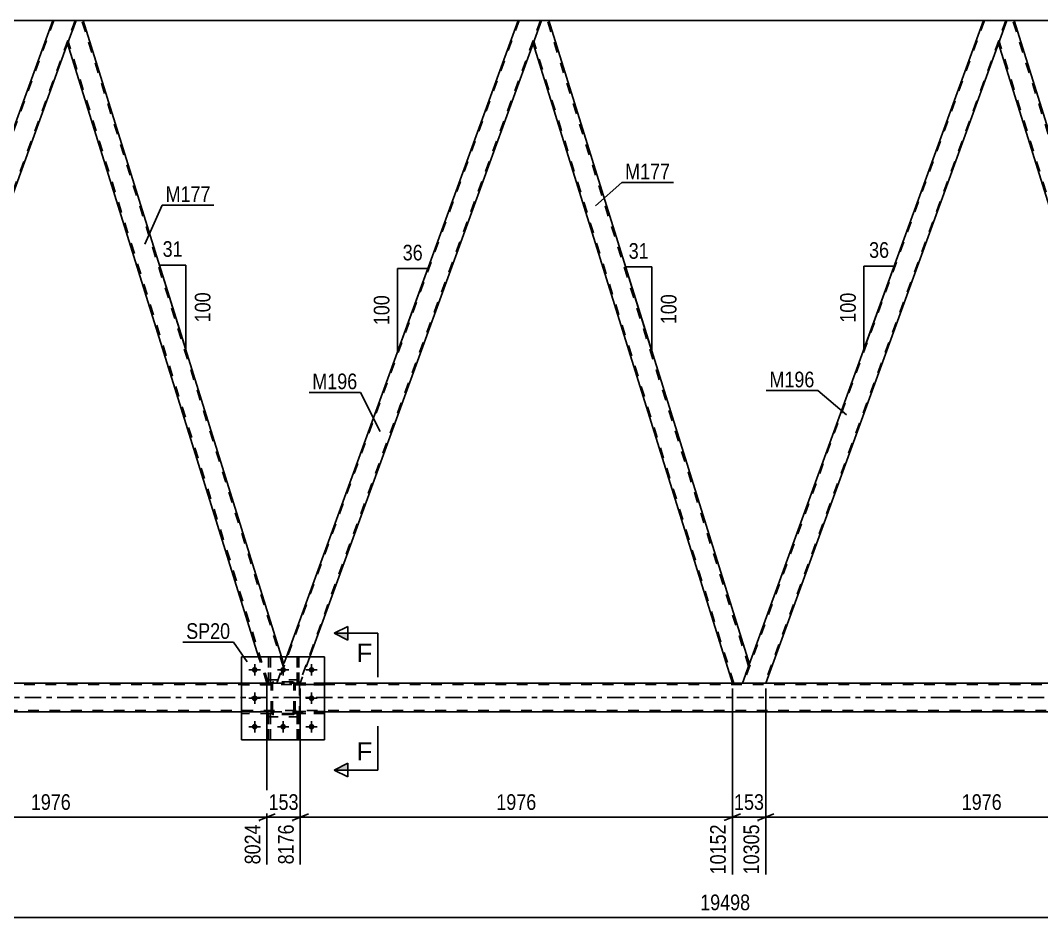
# Model space of a CAD drawing. Header units: millimetres. Extents: x 0 to 841, y 0 to 594.
# Drawn here: x 295.9 to 482.6, y 289.9 to 454 of the extents above; entities that cross this region are included whole.
import ezdxf

# ---------------------------------------------------------------- set-up
doc = ezdxf.new("R2010")
doc.units = ezdxf.units.MM
doc.linetypes.add('DXK_LINE_DOT2', pattern=[3.9198, 1.9599, -1.9599])
doc.linetypes.add('DXK_LINE_DOT3', pattern=[5.9187, 2.979, -0.9799, 0.9799, -0.9799])
doc.styles.add('Arial', font='ARIAL.TTF', dxfattribs={"height": 0.2})
doc.styles.add('Arial Narrow', font='ARIALN.TTF', dxfattribs={"height": 0.2})

# ---------------------------------------------------------------- blocks, each defined once
blk = doc.blocks.new('Part-814521562-3712 - 3269')
at = {"color": 2, "linetype": 'Continuous'}
for p, q in [((351.51, 337.59), (336.31, 337.59)), ((336.31, 337.59), (336.31, 322.39)), ((351.51, 337.59), (351.51, 322.39)), ((351.51, 322.39), (336.31, 322.39))]:
    blk.add_line(p, q, dxfattribs=at)
blk = doc.blocks.new('Part-814521562-3485 - 3269')
at = {"color": 7, "linetype": 'DXK_LINE_DOT2'}
for p, q in [((346.11, 332.43), (346.11, 332.75)), ((346.11, 332.75), (351.51, 332.75)), ((346.71, 332.43), (346.71, 332.75)), ((351.51, 332.75), (351.51, 332.43)), ((351.51, 332.43), (346.11, 332.43))]:
    blk.add_line(p, q, dxfattribs=at)
blk = doc.blocks.new('Part-814521562-3488 - 3269')
at = {"color": 7, "linetype": 'DXK_LINE_DOT2'}
for p, q in [((341.58, 327.23), (341.26, 327.23)), ((341.26, 327.23), (341.26, 322.39)), ((341.58, 322.39), (341.58, 327.23)), ((341.26, 326.63), (341.58, 326.63)), ((341.26, 322.39), (341.58, 322.39))]:
    blk.add_line(p, q, dxfattribs=at)
blk = doc.blocks.new('Part-814521562-3499 - 3269')
at = {"color": 7, "linetype": 'DXK_LINE_DOT2'}
for p, q in [((346.46, 332.75), (346.46, 337.59)), ((346.46, 337.59), (346.78, 337.59)), ((346.78, 337.59), (346.78, 332.75)), ((346.46, 333.35), (346.78, 333.35)), ((346.78, 332.75), (346.46, 332.75))]:
    blk.add_line(p, q, dxfattribs=at)
blk = doc.blocks.new('Part-814521562-3505 - 3269')
at = {"color": 7, "linetype": 'DXK_LINE_DOT2'}
for p, q in [((351.51, 332.75), (346.11, 332.75)), ((346.11, 332.75), (346.11, 332.43)), ((346.71, 332.43), (346.71, 332.75)), ((351.51, 332.43), (351.51, 332.75)), ((346.11, 332.43), (351.51, 332.43))]:
    blk.add_line(p, q, dxfattribs=at)
blk = doc.blocks.new('Part-814521562-3508 - 3269')
at = {"color": 7, "linetype": 'DXK_LINE_DOT2'}
for p, q in [((351.51, 327.55), (346.11, 327.55)), ((346.11, 327.55), (346.11, 327.23)), ((346.11, 327.23), (351.51, 327.23)), ((346.71, 327.23), (346.71, 327.55)), ((351.51, 327.23), (351.51, 327.55))]:
    blk.add_line(p, q, dxfattribs=at)
blk = doc.blocks.new('Part-814521562-3513 - 3269')
at = {"color": 7, "linetype": 'DXK_LINE_DOT2'}
for p, q in [((341.26, 332.75), (341.26, 337.59)), ((341.26, 337.59), (341.58, 337.59)), ((341.58, 337.59), (341.58, 332.75)), ((341.26, 333.35), (341.58, 333.35)), ((341.58, 332.75), (341.26, 332.75))]:
    blk.add_line(p, q, dxfattribs=at)
blk = doc.blocks.new('Part-814521562-3521 - 3269')
at = {"color": 7, "linetype": 'DXK_LINE_DOT2'}
for p, q in [((346.11, 327.23), (346.11, 327.55)), ((346.11, 327.55), (351.51, 327.55)), ((351.51, 327.23), (346.11, 327.23)), ((346.71, 327.23), (346.71, 327.55)), ((351.51, 327.55), (351.51, 327.23))]:
    blk.add_line(p, q, dxfattribs=at)
blk = doc.blocks.new('Part-814521562-3524 - 3269')
at = {"color": 7, "linetype": 'DXK_LINE_DOT2'}
for p, q in [((341.71, 332.75), (336.31, 332.75)), ((336.31, 332.43), (336.31, 332.75)), ((341.11, 332.43), (341.11, 332.75)), ((341.71, 332.75), (341.71, 332.43)), ((341.71, 332.43), (336.31, 332.43))]:
    blk.add_line(p, q, dxfattribs=at)
blk = doc.blocks.new('Part-814521562-3532 - 3269')
at = {"color": 7, "linetype": 'DXK_LINE_DOT2'}
for p, q in [((346.91, 333.39), (340.91, 333.39)), ((340.91, 326.59), (340.91, 333.39)), ((346.91, 326.59), (346.91, 333.39)), ((346.91, 326.59), (340.91, 326.59))]:
    blk.add_line(p, q, dxfattribs=at)
blk = doc.blocks.new('Part-814521562-3565 - 3269')
at = {"color": 7, "linetype": 'DXK_LINE_DOT2'}
for p, q in [((341.71, 327.55), (336.31, 327.55)), ((336.31, 327.23), (336.31, 327.55)), ((341.71, 327.23), (336.31, 327.23)), ((341.11, 327.23), (341.11, 327.55)), ((341.71, 327.55), (341.71, 327.23))]:
    blk.add_line(p, q, dxfattribs=at)
blk = doc.blocks.new('Part-814521562-3568 - 3269')
at = {"color": 7, "linetype": 'DXK_LINE_DOT2'}
for p, q in [((346.46, 337.59), (346.46, 332.75)), ((346.78, 337.59), (346.46, 337.59)), ((346.78, 332.75), (346.78, 337.59)), ((346.46, 333.35), (346.78, 333.35)), ((346.46, 332.75), (346.78, 332.75))]:
    blk.add_line(p, q, dxfattribs=at)
blk = doc.blocks.new('Part-814521562-3571 - 3269')
at = {"color": 7, "linetype": 'DXK_LINE_DOT2'}
for p, q in [((341.26, 337.59), (341.26, 332.75)), ((341.58, 337.59), (341.26, 337.59)), ((341.58, 332.75), (341.58, 337.59)), ((341.26, 333.35), (341.58, 333.35)), ((341.26, 332.75), (341.58, 332.75))]:
    blk.add_line(p, q, dxfattribs=at)
blk = doc.blocks.new('Part-814521562-3623 - 3269')
at = {"color": 7, "linetype": 'DXK_LINE_DOT2'}
for p, q in [((346.78, 327.23), (346.46, 327.23)), ((346.46, 327.23), (346.46, 322.39)), ((346.78, 322.39), (346.78, 327.23)), ((346.46, 326.63), (346.78, 326.63)), ((346.46, 322.39), (346.78, 322.39))]:
    blk.add_line(p, q, dxfattribs=at)
blk = doc.blocks.new('Part-814521562-3631 - 3269')
at = {"color": 7, "linetype": 'DXK_LINE_DOT2'}
for p, q in [((472.22, 453.99), (428.09, 332.77)), ((476.13, 453.99), (432.01, 332.77)), ((476.3, 453.99), (474.77, 449.78)), ((429.17, 336.19), (427.92, 332.77)), ((432.18, 332.77), (427.92, 332.77))]:
    blk.add_line(p, q, dxfattribs=at)
at = {"color": 2, "linetype": 'Continuous'}
for p, q in [((472.04, 453.99), (429.17, 336.19)), ((476.3, 453.99), (472.04, 453.99)), ((474.77, 449.78), (432.18, 332.77))]:
    blk.add_line(p, q, dxfattribs=at)
blk = doc.blocks.new('Part-814521562-3636 - 3269')
at = {"color": 2, "linetype": 'Continuous'}
for p, q in [((476.3, 453.99), (474.77, 449.78)), ((477.62, 453.99), (476.3, 453.99)), ((514.32, 336.24), (477.62, 453.99)), ((511.21, 332.77), (474.75, 449.74)), ((513.06, 332.77), (514.15, 335.78)), ((514.3, 336.18), (514.15, 335.78)), ((514.3, 336.19), (514.3, 336.18))]:
    blk.add_line(p, q, dxfattribs=at)
at = {"color": 7, "linetype": 'DXK_LINE_DOT2'}
for p, q in [((514.19, 335.86), (477.37, 453.99)), ((474.77, 449.78), (474.75, 449.74)), ((511.47, 332.77), (474.89, 450.11)), ((514.32, 336.24), (514.3, 336.19)), ((514.15, 335.78), (514.24, 336.02)), ((513.06, 332.77), (511.21, 332.77))]:
    blk.add_line(p, q, dxfattribs=at)
blk = doc.blocks.new('Bolt-814521562-3637 - 3269')
at = {"color": 1, "linetype": 'Continuous'}
for p, q in [((338.71, 336.23), (338.71, 335.54)), ((343.91, 336.23), (343.91, 335.54)), ((349.11, 336.23), (349.11, 335.54)), ((337.67, 335.19), (338.36, 335.19)), ((338.71, 334.15), (338.71, 334.84)), ((339.75, 335.19), (339.05, 335.19)), ((342.87, 335.19), (343.56, 335.19)), ((343.91, 334.15), (343.91, 334.84)), ((344.95, 335.19), (344.25, 335.19)), ((348.07, 335.19), (348.76, 335.19)), ((349.11, 334.15), (349.11, 334.84)), ((350.15, 335.19), (349.45, 335.19)), ((338.71, 331.03), (338.71, 330.34)), ((349.11, 331.03), (349.11, 330.34)), ((337.67, 329.99), (338.36, 329.99)), ((338.71, 328.95), (338.71, 329.64)), ((339.75, 329.99), (339.05, 329.99)), ((348.07, 329.99), (348.76, 329.99)), ((349.11, 328.95), (349.11, 329.64)), ((350.15, 329.99), (349.45, 329.99)), ((338.71, 325.83), (338.71, 325.14)), ((343.91, 325.83), (343.91, 325.14)), ((349.11, 325.83), (349.11, 325.14)), ((337.67, 324.79), (338.36, 324.79)), ((338.71, 323.75), (338.71, 324.44)), ((339.75, 324.79), (339.05, 324.79)), ((342.87, 324.79), (343.56, 324.79)), ((343.91, 323.75), (343.91, 324.44)), ((344.95, 324.79), (344.25, 324.79)), ((348.07, 324.79), (348.76, 324.79)), ((349.11, 323.75), (349.11, 324.44)), ((350.15, 324.79), (349.45, 324.79))]:
    blk.add_line(p, q, dxfattribs=at)
blk = doc.blocks.new('Bolt-814521562-3648 - 3269')
at = {"linetype": 'Continuous'}
for points in [[(339.23, 335.19, -1), (338.19, 335.19, -1)], [(344.43, 335.19, -1), (343.39, 335.19, -1)], [(349.63, 335.19, -1), (348.59, 335.19, -1)], [(339.23, 329.99, -1), (338.19, 329.99, -1)], [(349.63, 329.99, -1), (348.59, 329.99, -1)], [(339.23, 324.79, -1), (338.19, 324.79, -1)], [(344.43, 324.79, -1), (343.39, 324.79, -1)], [(349.63, 324.79, -1), (348.59, 324.79, -1)]]:
    blk.add_hatch(color=1, dxfattribs=at).paths.add_polyline_path(points)
at = {"color": 1, "linetype": 'Continuous'}
for p, q in [((338.71, 336.23), (338.71, 334.15)), ((343.91, 336.23), (343.91, 334.15)), ((349.11, 336.23), (349.11, 334.15)), ((339.75, 335.19), (337.67, 335.19)), ((344.95, 335.19), (342.87, 335.19)), ((350.15, 335.19), (348.07, 335.19)), ((338.71, 331.03), (338.71, 328.95)), ((349.11, 331.03), (349.11, 328.95)), ((339.75, 329.99), (337.67, 329.99)), ((350.15, 329.99), (348.07, 329.99)), ((338.71, 325.83), (338.71, 323.75)), ((343.91, 325.83), (343.91, 323.75)), ((349.11, 325.83), (349.11, 323.75)), ((339.75, 324.79), (337.67, 324.79)), ((344.95, 324.79), (342.87, 324.79)), ((350.15, 324.79), (348.07, 324.79))]:
    blk.add_line(p, q, dxfattribs=at)
blk = doc.blocks.new('Part-814521562-3675 - 3269')
at = {"color": 2, "linetype": 'Continuous'}
for p, q in [((301.78, 453.99), (222.22, 453.99)), ((386.91, 453.99), (307.35, 453.99)), ((472.04, 453.99), (392.49, 453.99)), ((557.18, 453.99), (477.62, 453.99))]:
    blk.add_line(p, q, dxfattribs=at)
at = {"color": 7, "linetype": 'DXK_LINE_DOT2'}
for p, q in [((307.35, 453.99), (301.78, 453.99)), ((392.49, 453.99), (386.91, 453.99)), ((477.62, 453.99), (472.04, 453.99))]:
    blk.add_line(p, q, dxfattribs=at)
blk = doc.blocks.new('Part-814521562-3680 - 3269')
at = {"color": 2, "linetype": 'Continuous'}
for p, q in [((306.03, 453.99), (304.5, 449.78)), ((306.03, 453.99), (307.35, 453.99)), ((343.63, 337.59), (307.35, 453.99)), ((339.44, 337.59), (304.49, 449.74))]:
    blk.add_line(p, q, dxfattribs=at)
at = {"color": 7, "linetype": 'DXK_LINE_DOT2'}
for p, q in [((343.92, 335.86), (307.1, 453.99)), ((304.5, 449.78), (304.49, 449.74)), ((341.2, 332.77), (304.62, 450.11)), ((340.95, 332.77), (339.44, 337.59)), ((342.79, 332.77), (344.05, 336.24)), ((344.05, 336.24), (343.63, 337.59)), ((340.95, 332.77), (342.79, 332.77))]:
    blk.add_line(p, q, dxfattribs=at)
blk = doc.blocks.new('Part-814521562-3685 - 3269')
at = {"color": 7, "linetype": 'DXK_LINE_DOT2'}
for p, q in [((301.95, 453.99), (257.83, 332.77)), ((305.86, 453.99), (261.74, 332.77)), ((306.03, 453.99), (304.5, 449.78)), ((258.9, 336.19), (257.66, 332.77)), ((261.91, 332.77), (257.66, 332.77))]:
    blk.add_line(p, q, dxfattribs=at)
at = {"color": 2, "linetype": 'Continuous'}
for p, q in [((301.78, 453.99), (258.9, 336.19)), ((306.03, 453.99), (301.78, 453.99)), ((304.5, 449.78), (261.91, 332.77))]:
    blk.add_line(p, q, dxfattribs=at)
blk = doc.blocks.new('Part-814521562-3693 - 3269')
at = {"color": 7, "linetype": 'DXK_LINE_DOT2'}
for p, q in [((346.46, 322.39), (346.46, 327.23)), ((346.46, 327.23), (346.78, 327.23)), ((346.78, 327.23), (346.78, 322.39)), ((346.46, 326.63), (346.78, 326.63)), ((346.78, 322.39), (346.46, 322.39))]:
    blk.add_line(p, q, dxfattribs=at)
blk = doc.blocks.new('Part-814521562-3694 - 3269')
at = {"color": 7, "linetype": 'DXK_LINE_DOT2'}
for p, q in [((341.26, 322.39), (341.26, 327.23)), ((341.26, 327.23), (341.58, 327.23)), ((341.58, 327.23), (341.58, 322.39)), ((341.26, 326.63), (341.58, 326.63)), ((341.58, 322.39), (341.26, 322.39))]:
    blk.add_line(p, q, dxfattribs=at)
blk = doc.blocks.new('Part-814521562-3701 - 3269')
at = {"color": 7, "linetype": 'DXK_LINE_DOT2'}
for p, q in [((341.71, 332.75), (336.31, 332.75)), ((336.31, 332.75), (336.31, 332.43)), ((341.11, 332.43), (341.11, 332.75)), ((341.71, 332.43), (341.71, 332.75)), ((341.71, 332.43), (336.31, 332.43))]:
    blk.add_line(p, q, dxfattribs=at)
blk = doc.blocks.new('Part-814521562-3702 - 3269')
at = {"color": 7, "linetype": 'DXK_LINE_DOT2'}
for p, q in [((341.71, 327.55), (336.31, 327.55)), ((336.31, 327.55), (336.31, 327.23)), ((341.71, 327.23), (336.31, 327.23)), ((341.11, 327.23), (341.11, 327.55)), ((341.71, 327.23), (341.71, 327.55))]:
    blk.add_line(p, q, dxfattribs=at)
blk = doc.blocks.new('Part-814521562-3722 - 3269')
at = {"color": 7, "linetype": 'DXK_LINE_DOT2'}
for p, q in [((341.71, 332.51), (341.74, 332.69)), ((341.74, 332.69), (341.71, 332.51)), ((341.71, 327.47), (341.71, 332.51)), ((341.95, 332.51), (341.97, 332.6)), ((341.95, 327.47), (341.95, 332.51)), ((341.97, 332.6), (342.02, 332.68)), ((342, 332.95), (342.19, 332.99)), ((342.19, 332.99), (342, 332.95)), ((342.02, 332.68), (342.09, 332.73)), ((342.09, 332.73), (342.19, 332.75)), ((345.63, 332.99), (342.19, 332.99)), ((342.19, 332.75), (345.63, 332.75)), ((345.63, 332.99), (345.81, 332.95)), ((345.81, 332.95), (345.63, 332.99)), ((345.63, 332.75), (345.72, 332.73)), ((345.72, 332.73), (345.8, 332.68)), ((345.8, 332.68), (345.85, 332.6)), ((345.85, 332.6), (345.87, 332.51)), ((345.87, 327.47), (345.87, 332.51)), ((346.07, 332.69), (346.11, 332.51)), ((346.11, 332.51), (346.07, 332.69)), ((346.11, 327.47), (346.11, 332.51)), ((341.74, 327.29), (341.71, 327.47)), ((341.71, 327.47), (341.74, 327.29)), ((341.97, 327.38), (341.95, 327.47)), ((342.02, 327.3), (341.97, 327.38)), ((342.19, 326.99), (342, 327.03)), ((342, 327.03), (342.19, 326.99)), ((342.09, 327.25), (342.02, 327.3)), ((342.19, 327.23), (342.09, 327.25)), ((345.63, 327.23), (342.19, 327.23)), ((345.63, 326.99), (342.19, 326.99)), ((345.72, 327.25), (345.63, 327.23)), ((345.81, 327.03), (345.63, 326.99)), ((345.63, 326.99), (345.81, 327.03)), ((345.8, 327.3), (345.72, 327.25)), ((345.85, 327.38), (345.8, 327.3)), ((345.87, 327.47), (345.85, 327.38)), ((346.11, 327.47), (346.07, 327.29)), ((346.07, 327.29), (346.11, 327.47))]:
    blk.add_line(p, q, dxfattribs=at)
at = {"color": 7, "linetype": 'DXK_LINE_DOT3'}
blk.add_line((343.91, 329.99), (343.91, 329.99), dxfattribs=at)
at = {"color": 7, "linetype": 'DXK_LINE_DOT2'}
for centre, start, end in [((342.19, 332.51), 112.5, 157.5), ((342.19, 332.51), 112.5, 157.5), ((345.63, 332.51), 22.5, 67.5), ((345.63, 332.51), 22.5, 67.5), ((342.19, 327.47), 202.5, 247.5), ((342.19, 327.47), 202.5, 247.5), ((345.63, 327.47), 292.5, 337.5), ((345.63, 327.47), 292.5, 337.5)]:
    blk.add_arc(centre, 0.48, start, end, dxfattribs=at)
blk = doc.blocks.new('Part-814521562-3737 - 3269')
at = {"color": 2, "linetype": 'Continuous'}
for p, q in [((391.17, 453.99), (389.64, 449.78)), ((392.49, 453.99), (391.17, 453.99)), ((429.19, 336.24), (392.49, 453.99)), ((426.08, 332.77), (389.62, 449.74)), ((427.92, 332.77), (429.02, 335.78)), ((429.17, 336.18), (429.02, 335.78)), ((429.17, 336.19), (429.17, 336.18))]:
    blk.add_line(p, q, dxfattribs=at)
at = {"color": 7, "linetype": 'DXK_LINE_DOT2'}
for p, q in [((429.05, 335.86), (392.23, 453.99)), ((389.64, 449.78), (389.62, 449.74)), ((426.33, 332.77), (389.76, 450.11)), ((429.19, 336.24), (429.17, 336.19)), ((429.02, 335.78), (429.11, 336.02)), ((427.92, 332.77), (426.08, 332.77))]:
    blk.add_line(p, q, dxfattribs=at)
blk = doc.blocks.new('Part-814521562-3742 - 3269')
at = {"color": 7, "linetype": 'DXK_LINE_DOT2'}
for p, q in [((387.08, 453.99), (342.96, 332.77)), ((391, 453.99), (346.88, 332.77)), ((391.17, 453.99), (389.64, 449.78)), ((342.79, 332.77), (344.55, 337.59)), ((348.8, 337.59), (347.05, 332.77)), ((347.05, 332.77), (342.79, 332.77))]:
    blk.add_line(p, q, dxfattribs=at)
at = {"color": 2, "linetype": 'Continuous'}
for p, q in [((386.91, 453.99), (344.55, 337.59)), ((391.17, 453.99), (386.91, 453.99)), ((389.64, 449.78), (348.8, 337.59))]:
    blk.add_line(p, q, dxfattribs=at)
blk = doc.blocks.new('Part-814521562-3747 - 3269')
at = {"color": 7, "linetype": 'DXK_LINE_DOT2'}
for p, q in [((741.42, 332.53), (65.84, 332.53)), ((351.51, 332.77), (336.31, 332.77)), ((742.17, 327.73), (65.84, 327.73)), ((351.51, 327.49), (336.31, 327.49))]:
    blk.add_line(p, q, dxfattribs=at)
at = {"color": 2, "linetype": 'Continuous'}
for p, q in [((336.31, 332.77), (181.24, 332.77)), ((591.71, 332.77), (351.51, 332.77)), ((336.31, 327.49), (181.24, 327.49)), ((591.71, 327.49), (351.51, 327.49))]:
    blk.add_line(p, q, dxfattribs=at)
at = {"color": 7, "linetype": 'DXK_LINE_DOT3'}
blk.add_line((65.84, 330.13), (741.79, 330.13), dxfattribs=at)
blk = doc.blocks.new('Part-814521562-3749 - 3269')
at = {"color": 7, "linetype": 'DXK_LINE_DOT2'}
for p, q in [((336.31, 337.59), (351.51, 337.59)), ((336.31, 337.59), (336.31, 322.39)), ((351.51, 337.59), (351.51, 322.39)), ((336.31, 322.39), (351.51, 322.39))]:
    blk.add_line(p, q, dxfattribs=at)
blk = doc.blocks.new('Part-814521562-3750 - 3269')
at = {"color": 7, "linetype": 'DXK_LINE_DOT2'}
for p, q in [((341.71, 332.51), (341.74, 332.69)), ((341.74, 332.69), (341.71, 332.51)), ((341.71, 327.47), (341.71, 332.51)), ((341.95, 332.51), (341.97, 332.6)), ((341.95, 327.47), (341.95, 332.51)), ((341.97, 332.6), (342.02, 332.68)), ((342, 332.95), (342.19, 332.99)), ((342.19, 332.99), (342, 332.95)), ((342.02, 332.68), (342.09, 332.73)), ((342.09, 332.73), (342.19, 332.75)), ((345.63, 332.99), (342.19, 332.99)), ((342.19, 332.75), (345.63, 332.75)), ((345.63, 332.99), (345.81, 332.95)), ((345.81, 332.95), (345.63, 332.99)), ((345.63, 332.75), (345.72, 332.73)), ((345.72, 332.73), (345.8, 332.68)), ((345.8, 332.68), (345.85, 332.6)), ((345.85, 332.6), (345.87, 332.51)), ((345.87, 327.47), (345.87, 332.51)), ((346.07, 332.69), (346.11, 332.51)), ((346.11, 332.51), (346.07, 332.69)), ((346.11, 327.47), (346.11, 332.51)), ((341.74, 327.29), (341.71, 327.47)), ((341.71, 327.47), (341.74, 327.29)), ((341.97, 327.38), (341.95, 327.47)), ((342.02, 327.3), (341.97, 327.38)), ((342.19, 326.99), (342, 327.03)), ((342, 327.03), (342.19, 326.99)), ((342.09, 327.25), (342.02, 327.3)), ((342.19, 327.23), (342.09, 327.25)), ((345.63, 327.23), (342.19, 327.23)), ((345.63, 326.99), (342.19, 326.99)), ((345.72, 327.25), (345.63, 327.23)), ((345.81, 327.03), (345.63, 326.99)), ((345.63, 326.99), (345.81, 327.03)), ((345.8, 327.3), (345.72, 327.25)), ((345.85, 327.38), (345.8, 327.3)), ((345.87, 327.47), (345.85, 327.38)), ((346.11, 327.47), (346.07, 327.29)), ((346.07, 327.29), (346.11, 327.47))]:
    blk.add_line(p, q, dxfattribs=at)
at = {"color": 7, "linetype": 'DXK_LINE_DOT3'}
blk.add_line((343.91, 329.99), (343.91, 329.99), dxfattribs=at)
at = {"color": 7, "linetype": 'DXK_LINE_DOT2'}
for centre, start, end in [((342.19, 332.51), 112.5, 157.5), ((342.19, 332.51), 112.5, 157.5), ((345.63, 332.51), 22.5, 67.5), ((345.63, 332.51), 22.5, 67.5), ((342.19, 327.47), 202.5, 247.5), ((342.19, 327.47), 202.5, 247.5), ((345.63, 327.47), 292.5, 337.5), ((345.63, 327.47), 292.5, 337.5)]:
    blk.add_arc(centre, 0.48, start, end, dxfattribs=at)
blk = doc.blocks.new('Part-814521562-3751 - 3269')
at = {"color": 7, "linetype": 'DXK_LINE_DOT2'}
for p, q in [((346.91, 333.39), (340.91, 333.39)), ((340.91, 326.59), (340.91, 333.39)), ((346.91, 326.59), (346.91, 333.39)), ((346.91, 326.59), (340.91, 326.59))]:
    blk.add_line(p, q, dxfattribs=at)
blk = doc.blocks.new('StraightDimension-814521562-4407 - 3269')
at = {"color": 7, "linetype": 'Continuous'}
for p, q in [((426.08, 331.77), (426.08, 297.78)), ((432.18, 331.77), (432.18, 297.78)), ((424.58, 307.62), (427.58, 308.82)), ((426.08, 308.22), (432.18, 308.22)), ((433.68, 308.82), (430.68, 307.62))]:
    blk.add_line(p, q, dxfattribs=at)
at = {"color": 0}
blk.add_wipeout([(432.47, 308.97), (432.47, 313.17), (425.79, 313.17), (425.79, 308.97)], dxfattribs=at)
at = {"color": 0, "linetype": 'Continuous'}
blk.add_wipeout([(431.58, 307.52), (427.38, 307.52), (427.38, 297.18), (431.58, 297.18)], dxfattribs=at)
at = {"color": 3, "style": 'Arial Narrow'}
blk.add_text('153', height=2.863, dxfattribs=at).set_placement((426.39, 309.57))
at = {"color": 3, "linetype": 'Continuous', "style": 'Arial Narrow'}
blk.add_text('10305', height=2.863, rotation=90.0002, dxfattribs=at).set_placement((430.98, 297.78))
blk = doc.blocks.new('AngleDimension-814521562-14194 - 3269')
at = {"color": 7, "linetype": 'Continuous'}
for p, q in [((450.15, 409.06), (455.69, 409.06)), ((450.15, 393.84), (455.69, 409.06)), ((450.15, 393.84), (450.15, 409.06)), ((450.67, 395.27), (455.69, 409.06))]:
    blk.add_line(p, q, dxfattribs=at)
at = {"color": 0}
for points in [[(455.35, 409.96), (455.35, 414.16), (450.49, 414.16), (450.49, 409.96)], [(449.25, 404.79), (445.05, 404.79), (445.05, 398.1), (449.25, 398.1)]]:
    blk.add_wipeout(points, dxfattribs=at)
at = {"color": 3, "style": 'Arial Narrow'}
blk.add_text('36', height=2.863, dxfattribs=at).set_placement((451.09, 410.56))
blk.add_text('100', height=2.863, rotation=90.0002, dxfattribs=at).set_placement((448.65, 398.7))
blk = doc.blocks.new('StraightDimension-814521562-4563 - 3269')
at = {"color": 7, "linetype": 'Continuous'}
blk.add_line((54.98, 289.87), (794.56, 289.87), dxfattribs=at)
at = {"color": 0}
blk.add_wipeout([(429.94, 290.62), (429.94, 294.82), (419.6, 294.82), (419.6, 290.62)], dxfattribs=at)
at = {"color": 3, "style": 'Arial Narrow'}
blk.add_text('19498', height=2.863, dxfattribs=at).set_placement((420.2, 291.22))
blk = doc.blocks.new('AngleDimension-814521562-3853 - 3269')
at = {"color": 7, "linetype": 'Continuous'}
for p, q in [((406.34, 409.53), (406.54, 408.89)), ((411.36, 408.89), (406.54, 408.89)), ((411.36, 393.43), (406.54, 408.89)), ((411.36, 393.43), (411.36, 408.89))]:
    blk.add_line(p, q, dxfattribs=at)
at = {"color": 0}
for points in [[(411.38, 409.79), (411.38, 413.99), (406.52, 413.99), (406.52, 409.79)], [(416.46, 404.5), (412.26, 404.5), (412.26, 397.82), (416.46, 397.82)]]:
    blk.add_wipeout(points, dxfattribs=at)
at = {"color": 3, "style": 'Arial Narrow'}
blk.add_text('31', height=2.863, dxfattribs=at).set_placement((407.12, 410.39))
blk.add_text('100', height=2.863, rotation=90.0002, dxfattribs=at).set_placement((415.86, 398.42))
blk = doc.blocks.new('AngleDimension-814521562-3881 - 3269')
at = {"color": 7, "linetype": 'Continuous'}
for p, q in [((324.6, 398.64), (321.3, 409.24)), ((326.12, 409.24), (321.3, 409.24)), ((326.12, 393.78), (321.3, 409.24)), ((326.12, 393.78), (326.12, 409.24))]:
    blk.add_line(p, q, dxfattribs=at)
at = {"color": 0}
for points in [[(326.14, 410.14), (326.14, 414.34), (321.28, 414.34), (321.28, 410.14)], [(331.22, 404.85), (327.02, 404.85), (327.02, 398.17), (331.22, 398.17)]]:
    blk.add_wipeout(points, dxfattribs=at)
at = {"color": 3, "style": 'Arial Narrow'}
blk.add_text('31', height=2.863, dxfattribs=at).set_placement((321.88, 410.74))
blk.add_text('100', height=2.863, rotation=90.0002, dxfattribs=at).set_placement((330.62, 398.77))
blk = doc.blocks.new('AngleDimension-814521562-14180 - 3269')
at = {"color": 7, "linetype": 'Continuous'}
for p, q in [((364.85, 408.59), (370.39, 408.59)), ((364.85, 393.37), (370.39, 408.59)), ((364.85, 393.37), (364.85, 408.59)), ((366.63, 398.26), (370.39, 408.59))]:
    blk.add_line(p, q, dxfattribs=at)
at = {"color": 0}
for points in [[(370.05, 409.49), (370.05, 413.69), (365.19, 413.69), (365.19, 409.49)], [(363.95, 404.32), (359.75, 404.32), (359.75, 397.64), (363.95, 397.64)]]:
    blk.add_wipeout(points, dxfattribs=at)
at = {"color": 3, "style": 'Arial Narrow'}
blk.add_text('36', height=2.863, dxfattribs=at).set_placement((365.79, 410.09))
blk.add_text('100', height=2.863, rotation=90.0002, dxfattribs=at).set_placement((363.35, 398.24))
blk = doc.blocks.new('StraightDimension-814521562-4350 - 3269')
at = {"color": 7, "linetype": 'Continuous'}
for p, q in [((261.91, 331.77), (261.91, 299.61)), ((340.95, 331.77), (340.95, 299.61)), ((263.41, 308.82), (260.41, 307.62)), ((261.91, 308.22), (340.95, 308.22)), ((339.45, 307.62), (342.45, 308.82))]:
    blk.add_line(p, q, dxfattribs=at)
at = {"color": 0}
blk.add_wipeout([(305.69, 308.97), (305.69, 313.17), (297.17, 313.17), (297.17, 308.97)], dxfattribs=at)
at = {"color": 0, "linetype": 'Continuous'}
blk.add_wipeout([(340.35, 307.52), (336.15, 307.52), (336.15, 299.01), (340.35, 299.01)], dxfattribs=at)
at = {"color": 3, "style": 'Arial Narrow'}
blk.add_text('1976', height=2.863, dxfattribs=at).set_placement((297.77, 309.57))
at = {"color": 3, "linetype": 'Continuous', "style": 'Arial Narrow'}
blk.add_text('8024', height=2.863, rotation=90.0002, dxfattribs=at).set_placement((339.75, 299.61))
blk = doc.blocks.new('StraightDimension-814521562-4369 - 3269')
at = {"color": 7, "linetype": 'Continuous'}
for p, q in [((340.95, 331.77), (340.95, 299.61)), ((347.05, 331.77), (347.05, 299.61)), ((339.45, 307.62), (342.45, 308.82)), ((340.95, 308.22), (347.05, 308.22)), ((348.55, 308.82), (345.55, 307.62))]:
    blk.add_line(p, q, dxfattribs=at)
at = {"color": 0}
blk.add_wipeout([(347.34, 308.97), (347.34, 313.17), (340.65, 313.17), (340.65, 308.97)], dxfattribs=at)
at = {"color": 0, "linetype": 'Continuous'}
blk.add_wipeout([(346.45, 307.52), (342.25, 307.52), (342.25, 299.01), (346.45, 299.01)], dxfattribs=at)
at = {"color": 3, "style": 'Arial Narrow'}
blk.add_text('153', height=2.863, dxfattribs=at).set_placement((341.25, 309.57))
at = {"color": 3, "linetype": 'Continuous', "style": 'Arial Narrow'}
blk.add_text('8176', height=2.863, rotation=90.0002, dxfattribs=at).set_placement((345.85, 299.61))
blk = doc.blocks.new('StraightDimension-814521562-4388 - 3269')
at = {"color": 7, "linetype": 'Continuous'}
for p, q in [((347.05, 331.77), (347.05, 299.61)), ((426.08, 331.77), (426.08, 297.78)), ((348.55, 308.82), (345.55, 307.62)), ((347.05, 308.22), (426.08, 308.22)), ((424.58, 307.62), (427.58, 308.82))]:
    blk.add_line(p, q, dxfattribs=at)
at = {"color": 0}
blk.add_wipeout([(390.82, 308.97), (390.82, 313.17), (382.31, 313.17), (382.31, 308.97)], dxfattribs=at)
at = {"color": 0, "linetype": 'Continuous'}
blk.add_wipeout([(425.48, 307.52), (421.28, 307.52), (421.28, 297.18), (425.48, 297.18)], dxfattribs=at)
at = {"color": 3, "style": 'Arial Narrow'}
blk.add_text('1976', height=2.863, dxfattribs=at).set_placement((382.91, 309.57))
at = {"color": 3, "linetype": 'Continuous', "style": 'Arial Narrow'}
blk.add_text('10152', height=2.863, rotation=90.0002, dxfattribs=at).set_placement((424.88, 297.78))
blk = doc.blocks.new('StraightDimension-814521562-4426 - 3269')
at = {"color": 7, "linetype": 'Continuous'}
for p, q in [((432.18, 331.77), (432.18, 297.78)), ((511.21, 331.77), (511.21, 297.78)), ((433.68, 308.82), (430.68, 307.62)), ((432.18, 308.22), (511.21, 308.22)), ((509.71, 307.62), (512.71, 308.82))]:
    blk.add_line(p, q, dxfattribs=at)
at = {"color": 0}
blk.add_wipeout([(475.95, 308.97), (475.95, 313.17), (467.44, 313.17), (467.44, 308.97)], dxfattribs=at)
at = {"color": 0, "linetype": 'Continuous'}
blk.add_wipeout([(510.61, 307.52), (506.41, 307.52), (506.41, 297.18), (510.61, 297.18)], dxfattribs=at)
at = {"color": 3, "style": 'Arial Narrow'}
blk.add_text('1976', height=2.863, dxfattribs=at).set_placement((468.04, 309.57))
at = {"color": 3, "linetype": 'Continuous', "style": 'Arial Narrow'}
blk.add_text('12280', height=2.863, rotation=90.0002, dxfattribs=at).set_placement((510.01, 297.78))
blk = doc.blocks.new('SectionMark-814521562-4889 - 3269')
at = {"linetype": 'Continuous'}
for points in [[(355.72, 341.87), (355.72, 340.62), (353.22, 341.87)], [(355.72, 318.11), (355.72, 316.86), (353.22, 316.86)]]:
    blk.add_hatch(color=6, dxfattribs=at).paths.add_polyline_path(points)
at = {"color": 6, "linetype": 'Continuous'}
for p, q in [((353.22, 341.87), (355.72, 343.12)), ((361.22, 341.87), (353.22, 341.87)), ((353.22, 341.87), (355.72, 340.62)), ((355.72, 340.62), (355.72, 343.12)), ((361.22, 341.87), (361.22, 333.87)), ((361.22, 316.86), (361.22, 324.86)), ((353.22, 316.86), (355.72, 318.11)), ((355.72, 318.11), (355.72, 315.61)), ((361.22, 316.86), (353.22, 316.86)), ((355.72, 315.61), (353.22, 316.86))]:
    blk.add_line(p, q, dxfattribs=at)
at = {"color": 0, "linetype": 'Continuous'}
for points in [[(360.22, 336.62), (360.22, 340.12), (357.37, 340.12), (357.37, 336.62)], [(360.22, 318.61), (360.22, 322.11), (357.37, 322.11), (357.37, 318.61)]]:
    blk.add_wipeout(points, dxfattribs=at)
at = {"color": 3, "linetype": 'Continuous', "style": 'Arial'}
for p in [(357.37, 336.62), (357.37, 318.61)]:
    blk.add_text('F', height=3.34, dxfattribs=at).set_placement(p)
blk = doc.blocks.new('Mark-814521562-3738 - 3269')
at = {"color": 0}
blk.add_wipeout([(357.49, 386.53), (357.49, 389.53), (349.26, 389.53), (349.26, 386.53)], dxfattribs=at)
blk.add_wipeout([(357.49, 386.53), (357.49, 389.53), (349.26, 389.53), (349.26, 386.53)], dxfattribs=at)
at = {"color": 30, "linetype": 'Continuous'}
for p in [(348.66, 385.93), (361.66, 378.77)]:
    blk.add_line(p, (358.09, 385.93), dxfattribs=at)
at = {"color": 3, "style": 'Arial Narrow'}
blk.add_text('M196', height=2.863, dxfattribs=at).set_placement((349.26, 386.53))
blk = doc.blocks.new('Mark-814521562-3627 - 3269')
at = {"color": 0}
blk.add_wipeout([(441.1, 386.87), (441.1, 389.87), (432.87, 389.87), (432.87, 386.87)], dxfattribs=at)
blk.add_wipeout([(441.1, 386.87), (441.1, 389.87), (432.87, 389.87), (432.87, 386.87)], dxfattribs=at)
at = {"color": 30, "linetype": 'Continuous'}
for p in [(432.27, 386.27), (446.95, 381.82)]:
    blk.add_line(p, (441.7, 386.27), dxfattribs=at)
at = {"color": 3, "style": 'Arial Narrow'}
blk.add_text('M196', height=2.863, dxfattribs=at).set_placement((432.87, 386.87))
blk = doc.blocks.new('Mark-814521562-3676 - 3269')
at = {"color": 0}
blk.add_wipeout([(330.63, 420.78), (330.63, 423.78), (322.41, 423.78), (322.41, 420.78)], dxfattribs=at)
blk.add_wipeout([(330.63, 420.78), (330.63, 423.78), (322.41, 423.78), (322.41, 420.78)], dxfattribs=at)
at = {"color": 30, "linetype": 'Continuous'}
for p, q in [((318.63, 413.05), (321.81, 420.18)), ((321.81, 420.18), (331.23, 420.18))]:
    blk.add_line(p, q, dxfattribs=at)
at = {"color": 3, "style": 'Arial Narrow'}
blk.add_text('M177', height=2.863, dxfattribs=at).set_placement((322.41, 420.78))
blk = doc.blocks.new('Mark-814521562-3708 - 3269')
at = {"color": 0}
blk.add_wipeout([(334.23, 340.85), (334.23, 343.85), (326.19, 343.85), (326.19, 340.85)], dxfattribs=at)
blk.add_wipeout([(334.23, 340.85), (334.23, 343.85), (326.19, 343.85), (326.19, 340.85)], dxfattribs=at)
at = {"color": 30, "linetype": 'Continuous'}
for p in [(325.59, 340.25), (337.36, 336.67)]:
    blk.add_line(p, (334.83, 340.25), dxfattribs=at)
at = {"color": 3, "style": 'Arial Narrow'}
blk.add_text('SP20', height=2.863, dxfattribs=at).set_placement((326.19, 340.85))
blk = doc.blocks.new('Mark-814521562-3733 - 3269')
at = {"color": 0}
blk.add_wipeout([(414.69, 424.92), (414.69, 427.92), (406.47, 427.92), (406.47, 424.92)], dxfattribs=at)
blk.add_wipeout([(414.69, 424.92), (414.69, 427.92), (406.47, 427.92), (406.47, 424.92)], dxfattribs=at)
at = {"color": 30, "linetype": 'Continuous'}
for p, q in [((401.02, 420.07), (405.87, 424.32)), ((405.87, 424.32), (415.29, 424.32))]:
    blk.add_line(p, q, dxfattribs=at)
at = {"color": 3, "style": 'Arial Narrow'}
blk.add_text('M177', height=2.863, dxfattribs=at).set_placement((406.47, 424.92))

msp = doc.modelspace()

# ---------------------------------------------------------------- block references
for name in ['Part-814521562-3675 - 3269', 'Part-814521562-3685 - 3269', 'Part-814521562-3680 - 3269', 'Part-814521562-3742 - 3269', 'Part-814521562-3737 - 3269', 'Part-814521562-3631 - 3269', 'Part-814521562-3636 - 3269', 'Part-814521562-3712 - 3269', 'Part-814521562-3749 - 3269', 'Bolt-814521562-3637 - 3269', 'Bolt-814521562-3648 - 3269', 'Part-814521562-3513 - 3269', 'Part-814521562-3571 - 3269', 'Part-814521562-3499 - 3269', 'Part-814521562-3568 - 3269', 'Part-814521562-3747 - 3269', 'Part-814521562-3524 - 3269', 'Part-814521562-3701 - 3269', 'Part-814521562-3532 - 3269', 'Part-814521562-3751 - 3269', 'Part-814521562-3722 - 3269', 'Part-814521562-3750 - 3269', 'Part-814521562-3485 - 3269', 'Part-814521562-3505 - 3269', 'Part-814521562-3565 - 3269', 'Part-814521562-3702 - 3269', 'Part-814521562-3488 - 3269', 'Part-814521562-3694 - 3269', 'Part-814521562-3508 - 3269', 'Part-814521562-3521 - 3269', 'Part-814521562-3623 - 3269', 'Part-814521562-3693 - 3269']:
    msp.add_blockref(name, (0, 0))

# ---------------------------------------------------------------- next in the draw order: block references
for name in ['AngleDimension-814521562-14194 - 3269', 'StraightDimension-814521562-4407 - 3269']:
    msp.add_blockref(name, (0, 0))

# ---------------------------------------------------------------- next in the draw order: block references
msp.add_blockref('StraightDimension-814521562-4563 - 3269', (0, 0))

# ---------------------------------------------------------------- next in the draw order: block references
for name in ['Mark-814521562-3733 - 3269', 'AngleDimension-814521562-3881 - 3269', 'AngleDimension-814521562-14180 - 3269', 'AngleDimension-814521562-3853 - 3269', 'Mark-814521562-3738 - 3269', 'Mark-814521562-3627 - 3269', 'Mark-814521562-3708 - 3269', 'StraightDimension-814521562-4350 - 3269', 'StraightDimension-814521562-4426 - 3269']:
    msp.add_blockref(name, (0, 0))

# ---------------------------------------------------------------- next in the draw order: block references
for name in ['Mark-814521562-3676 - 3269', 'StraightDimension-814521562-4369 - 3269']:
    msp.add_blockref(name, (0, 0))

# ---------------------------------------------------------------- next in the draw order: block references
msp.add_blockref('StraightDimension-814521562-4388 - 3269', (0, 0))

# ---------------------------------------------------------------- next in the draw order: block references
msp.add_blockref('SectionMark-814521562-4889 - 3269', (0, 0))

doc.saveas('drawing.dxf')
